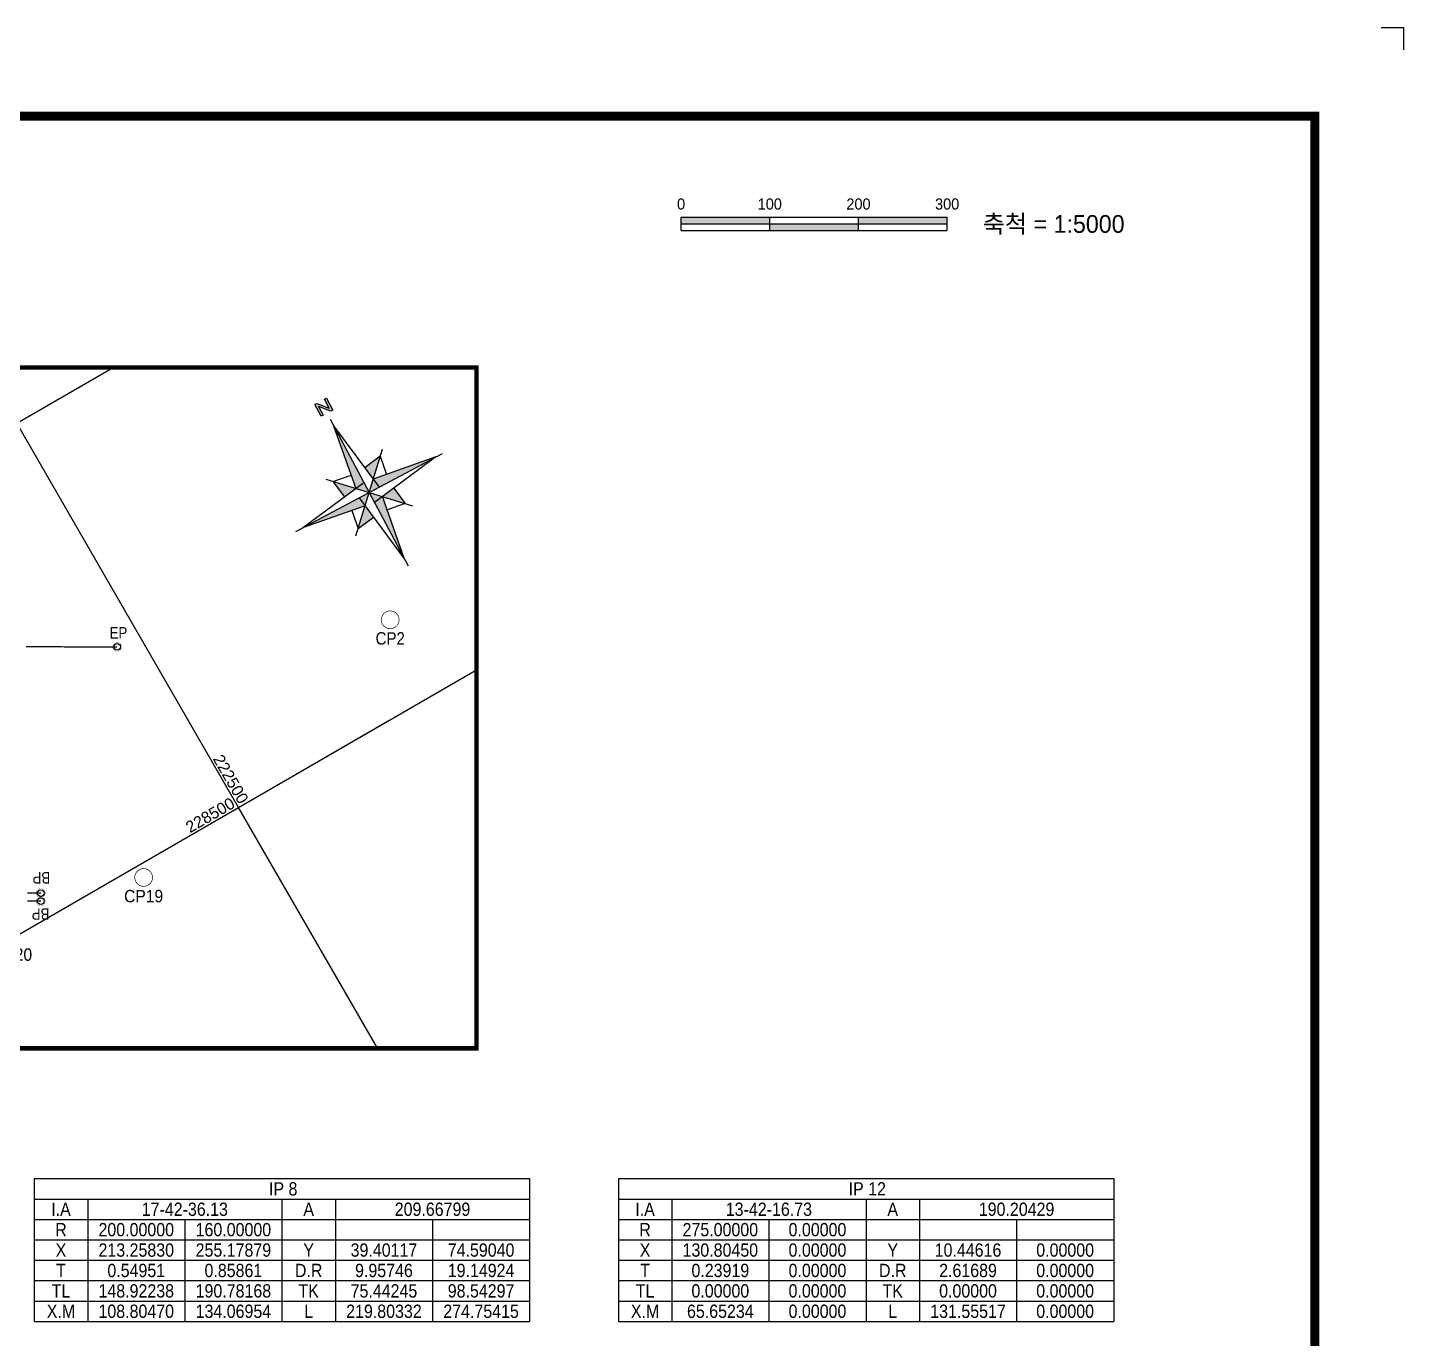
# Model space of a CAD drawing. Extents: x 227753 to 228594, y 228187 to 228781.
# Drawn here: x 228283.5 to 228593.8, y 228485.4 to 228780.9 of the extents above; entities that cross this region are included whole.
import ezdxf
from ezdxf.enums import TextEntityAlignment as Align

# ---------------------------------------------------------------- set-up
doc = ezdxf.new("R2010")
doc.units = 0
doc.header["$LTSCALE"] = 10
doc.header["$MEASUREMENT"] = 0
doc.layers.get('0').update_dxf_attribs({"linetype": 'CONTINUOUS'})
for name, color, linetype in [('CA-ALGN-CNTL', 2, 'CONTINUOUS'), ('CA-ALGN-IPSM', 2, 'CONTINUOUS'), ('CA-ALGN-TEXT', 3, 'CONTINUOUS'), ('CA-TABL-LIN1', 4, 'CONTINUOUS'), ('CA-TABL-LIN2', 1, 'CONTINUOUS'), ('CA-TABL-TEX1', 6, 'CONTINUOUS'), ('CA-TABL-TEX2', 3, 'CONTINUOUS'), ('CV-AZMU', 3, 'CONTINUOUS'), ('CV-GRID-BORD', 4, 'CONTINUOUS'), ('CV-GRID-LINE', 1, 'CONTINUOUS'), ('CV-GRID-TEXT', 4, 'CONTINUOUS'), ('CV-SURV-SYMB', 3, 'CONTINUOUS'), ('CV-SURV-TEXT', 3, 'CONTINUOUS'), ('CX-BORD', 3, 'CONTINUOUS'), ('CX-BORD-LIN1', 4, 'CONTINUOUS'), ('CX-BORD-LIN2', 3, 'CONTINUOUS'), ('CX-BORD-TEX2', 7, 'CONTINUOUS'), ('CX-BORD-TEX3', 6, 'CONTINUOUS'), ('CX-MISC', 2, 'CONTINUOUS'), ('CX-SCAL-LINE', 3, 'CONTINUOUS'), ('CX-SCAL-TEXT', 4, 'CONTINUOUS'), ('CX-SCALE', 7, 'CONTINUOUS')]:
    doc.layers.add(name, color=color, linetype=linetype)
doc.styles.add('GTXT', font='romans__.ttf', dxfattribs={"bigfont": 'whgtxt'})
doc.styles.add('SCALETEXT', font='Dotum.ttf')
doc.styles.get("Standard").update_dxf_attribs({"font": 'Dotum.ttf'})
doc.styles.add('TB_TEXT', font='Dotum.ttf')
doc.styles.add('TB_WBTXT', font='Dotum.ttf')
doc.styles.add('TB_WMTXT', font='Dotum.ttf')

# ---------------------------------------------------------------- blocks, each defined once
blk = doc.blocks.new('CXBLKA1-KHCA1')
at = {"layer": 'CX-BORD-LIN1', "const_width": 2}
blk.add_lwpolyline([(796, -2.273736754432321e-12), (0, 0), (0, 553.9999999999995), (795.9999999999995, 553.9999999999995)], close=True, dxfattribs=at)
at = {"layer": 'CX-MISC'}
blk.add_line((811.002000019992, 573.9999999999998), (816, 573.9999999999998), dxfattribs=at)
blk.add_lwpolyline([(811.002000019992, 573.9999999999998), (816, 573.9999999999998), (816, 569.0020000199918)], dxfattribs=at)
at = {"layer": 'CX-BORD-LIN1', "style": 'TB_TEXT'}
for tag, height, p in [('TR_RNUM4', 3, (285.105116618196, 26.63656332936284)), ('TR_RDAT4', 3.5, (317.5, 26.99999999999994)), ('TR_DGN4', 3.5, (459.1184542177598, 26.99999999999993)), ('TR_CHK4', 3.5, (499.1184542177598, 26.99999999999993)), ('TR_APP4', 3.5, (539.1184542177598, 27.00000000000016)), ('TR_RNUM3', 3, (285.105116618196, 20.63656332936395)), ('TR_RDAT3', 3.5, (317.5, 21.00000000000105)), ('TR_DGN3', 3.5, (459.1184542177598, 21.00000000000104)), ('TR_CHK3', 3.5, (499.1184542177598, 21.00000000000104)), ('TR_APP3', 3.5, (539.1184542177598, 21.00000000000126)), ('TR_RNUM2', 3, (285.105116618196, 14.63656332936395)), ('TR_RDAT2', 3.5, (317.5, 15.00000000000105)), ('TR_DGN2', 3.5, (459.1184542177598, 15.00000000000104)), ('TR_CHK2', 3.5, (499.1184542177598, 15.00000000000104)), ('TR_APP2', 3.5, (539.1184542177598, 15.00000000000126)), ('TR_RNUM1', 3, (285.105116618196, 8.636563329362843)), ('TR_RDAT1', 3.5, (317.5, 8.999999999999943)), ('TR_DGN1', 3.5, (459.1184542177598, 8.999999999999929)), ('TR_CHK1', 3.5, (499.1184542177598, 8.999999999999929)), ('TR_APP1', 3.5, (539.1184542177598, 9.000000000000156))]:
    blk.add_attdef(tag, text='', height=height, dxfattribs=at).set_placement(p, align=Align.MIDDLE_CENTER)
for tag, p in [('TR_RCON4', (342.3033138082337, 26.99999999999994)), ('TR_RCON3', (342.3033138082337, 21.00000000000105)), ('TR_RCON2', (342.3033138082337, 15.00000000000105)), ('TR_RCON1', (342.3033138082337, 8.999999999999943))]:
    blk.add_attdef(tag, text='', height=3.5, dxfattribs=at).set_placement(p, align=Align.MIDDLE_LEFT)
at = {"layer": 'CX-BORD-LIN2', "style": 'TB_TEXT'}
blk.add_attdef('TD_VERSION', text='', height=3, rotation=90, dxfattribs=at).set_placement((800.499999405456, 48.01489921212271), align=Align.MIDDLE_CENTER)
at = {"layer": 'CX-BORD-TEX2', "style": 'TB_WMTXT'}
for tag, height, p in [('TB_CNAME', 5, (15.34476638720071, 531.8324131479244)), ('TB_CSCOP', 4, (16.63456755316156, 523.8324131479244))]:
    blk.add_attdef(tag, text='', height=height, dxfattribs=at).set_placement(p, align=Align.BOTTOM_LEFT)
at = {"layer": 'CX-BORD-TEX2', "style": 'TB_WBTXT'}
for tag, height, p in [('TB_MTITIL', 10, (398, 533.326413560618)), ('TB_STITL', 7, (398, 518.326413560618))]:
    blk.add_attdef(tag, text='', height=height, dxfattribs=at).set_placement(p, align=Align.MIDDLE_CENTER)
at = {"layer": 'CX-BORD-TEX3', "style": 'TB_TEXT'}
for tag, height, p in [('TD_DCOMP', 4.5, (217.5, 24.99999999999931)), ('TD_CSECT', 4.5, (611, 24.99999999999896)), ('TD_DNAME_TOP', 4.5, (755, 24.99999999999912)), ('TD_DNAME_MAIN', 4.5, (755, 19.00715491911868)), ('TD_CCOMP', 4.5, (217.5, 14.99999999999931)), ('TD_HSCAL', 4.5, (626.6991483434026, 15.23515171695612)), ('TD_VSCAL', 4.5, (655.7793615572627, 15.23515171695612)), ('TD_DNAME_BOT', 3, (755, 13.65422715006187)), ('TD_CNAME', 4.5, (65, 5.752181573154171)), ('TD_FIELD', 4.5, (182.5, 5.52709622435755)), ('TD_CSTEP', 4.5, (253.2440000000001, 5.527096224357066)), ('TD_DWGCODE', 4.5, (641, 5.385823260720159)), ('TD_DWGNO', 4.5, (755, 5.385823260720144))]:
    blk.add_attdef(tag, text='', height=height, dxfattribs=at).set_placement(p, align=Align.MIDDLE_CENTER)
at = {"layer": 'CX-BORD-TEX3', "style": 'TB_TEXT', "width": 0.9}
blk.add_attdef('TD_CDIST', text='', height=4.5, dxfattribs=at).set_placement((656, 24.99999999999902), align=Align.MIDDLE_CENTER)
blk = doc.blocks.new('CXBEAR2')
blk.add_hatch(color=256).paths.add_polyline_path([(23.24999999999977, -1.500000083826535), (20.25000000000023, -1.500000083826535), (20.25000000000023, -1.000000083826535), (22.49370196689847, 0.999999916173465), (20.25000000000023, 0.999999916173465), (20.25000000000023, 1.499999916173465), (23.24999999999977, 1.499999916173465), (23.24999999999977, 1.004327123469011), (21.00551197528398, -1.000000083826535), (23.25000000000023, -1.000000083826535)])
for p, q in [((0, 18.74999991617346), (0, -18.75000008382654)), ((-2.223320131375431, 2.223320103433252), (0, 17.04545457339668)), ((0, 17.04545457339668), (2.556818209760422, -8.382653504668269e-08)), ((-7.231773870121742, 7.231773898063921), (7.231773926006326, -7.231773953948505)), ((7.231773926006326, 7.231773898063921), (-7.231773870121742, -7.231773953948505)), ((-1.751682702633389, 5.367569665636438), (-6.026478178531079, 6.026478178531306)), ((-6.026478178531079, 6.026478178531306), (-5.36756963769426, 1.751682730575567)), ((6.026478262357841, 6.026478178531306), (1.751682758517745, 5.367569665636438)), ((6.026478262357841, 6.026478178531306), (5.367569721520795, 1.751682730575567)), ((0, 2.556818153876065), (-17.04545448957037, -8.382653504668269e-08)), ((17.04545454545473, -8.382653504668269e-08), (2.223320159317609, 2.223320103433252)), ((23.24515430169299, 0.999999916173465), (23.24999999999977, 0.999999916173465)), ((18.75, -8.382653504668269e-08), (-18.75, -8.382653504668269e-08)), ((-17.04545448957037, -8.382653504668269e-08), (-2.223320131375431, -2.223320215201966)), ((-6.026478178531079, -6.026478290299792), (-5.36756963769426, -1.751682730575567)), ((0, -17.04545457339691), (-2.556818153876065, -8.382653504668269e-08)), ((17.04545454545473, -8.382653504668269e-08), (0, -2.556818153875838)), ((0, -17.04545457339691), (2.223320159317609, -2.223320215201966)), ((6.026478262357841, -6.026478290299792), (5.367569721520795, -1.751682730575567)), ((-1.751682702633389, -5.367569665636438), (-6.026478178531079, -6.026478290299792)), ((6.026478262357841, -6.026478290299792), (1.751682758517745, -5.367569665636438))]:
    blk.add_line(p, q)
blk.add_lwpolyline([(23.24999999999977, -1.500000083826535), (20.25, -1.500000083826535), (20.25, -1.000000083826535), (22.49370196689847, 0.999999916173465), (20.25000000000023, 0.999999916173465), (20.25, 1.499999916173465), (23.24999999999977, 1.499999916173465), (23.24999999999977, 1.004327123469238), (21.00551197528398, -1.000000083826535), (23.25, -1.000000083826535)], close=True)
for points in [[(0, 17.04545457339668), (-2.223320131375431, 2.223320103433252), (0, -8.382653504668269e-08)], [(-6.026478178531079, 6.026478178531306), (-5.36756963769426, 1.751682730575567), (-2.223320131375431, 2.223320103433252)], [(6.026478262357841, 6.026478178531306), (1.751682758517745, 5.367569665636438), (2.223320159317609, 2.223320103433252)], [(17.04545454545473, -8.382653504668269e-08), (2.223320159317609, 2.223320103433252), (0, -8.382653504668269e-08)], [(0, -8.382653504668269e-08), (-17.04545448957037, -8.382653504668269e-08), (-2.223320131375431, -2.223320215201966)], [(-2.223320131375431, -2.223320215201966), (-1.751682702633389, -5.367569665636438), (-6.026478178531079, -6.026478290299792)], [(0, -8.382653504668269e-08), (2.223320159317609, -2.223320215201966), (0, -17.04545457339691)], [(5.367569721520795, -1.751682730575567), (6.026478262357841, -6.026478290299792), (2.223320159317609, -2.223320215201966)]]:
    blk.add_solid(points)
blk = doc.blocks.new('CAIPMRK')
at = {"const_width": 0.1}
blk.add_lwpolyline([(-2, 0, -0.9999999999999999), (2, 0, -1)], format="xyb", close=True, dxfattribs=at)
blk.add_circle((0, 0), 1.5)
blk = doc.blocks.new('CVSVCPM')
at = {"const_width": 0.15}
blk.add_lwpolyline([(0, 2, -1), (0, -2, -1), (0, 2)], format="xyb", dxfattribs=at)
at = {"style": 'GTXT', "flags": 1}
blk.add_attdef('NO', text='', height=2.5, dxfattribs=at).set_placement((0, 4.760439115567124), align=Align.MIDDLE)
blk = doc.blocks.new('CXGSCHS-5000')
at = {"layer": 'CX-SCAL-LINE'}
h = blk.add_hatch(color=256, dxfattribs=at)
h.paths.add_polyline_path([(0, 1.5), (0, 0), (20, 0), (20, 1.5)])
h.paths.add_polyline_path([(20, 0), (20, -1.5), (40, -1.5), (40, 0)])
h.paths.add_polyline_path([(60, 0), (60, 1.5), (40, 1.5), (40, 0)])
for p, q in [((0, 1.5), (60, 1.5)), ((0, -1.5), (0, 1.5)), ((0, 0), (60, 0)), ((20, -1.5), (20, 1.5)), ((40, -1.5), (40, 1.5)), ((60, -1.5), (60, 1.5)), ((0, -1.5), (60, -1.5))]:
    blk.add_line(p, q, dxfattribs=at)
at = {"layer": 'CX-SCAL-LINE', "style": 'SCALETEXT'}
for s, p in [('0', (5.684341886080801e-14, 2.5)), ('100', (20.00000000000006, 2.5)), ('200', (40.00000000000006, 2.5)), ('300', (60.00000000000006, 2.5))]:
    blk.add_text(s, height=2.5, dxfattribs=at).set_placement(p, align=Align.BOTTOM_CENTER)
at = {"layer": 'CX-SCAL-TEXT', "style": 'SCALETEXT'}
blk.add_text('축척 = 1:5000', height=4, dxfattribs=at).set_placement((68, 0), align=Align.MIDDLE_LEFT)

msp = doc.modelspace()

# ---------------------------------------------------------------- linework, layer by layer
at = {"layer": 'CA-ALGN-CNTL'}
for points in [[(228283.1526117268, 228641.3746792891), (228283.5526076281, 228641.3728940651), (228283.714606027, 228641.3721726075), (228284.1526013462, 228641.3702184612), (228285.1525916977, 228641.3657603653), (228286.1525813171, 228641.3612995374), (228287.1525716686, 228641.3568414416), (228287.7145659688, 228641.35433476), (228288.152561288, 228641.3523806137), (228289.1525516395, 228641.3479225178), (228289.4285492919, 228641.3466925611), (228289.8525438999, 228641.3448003579), (228290.152542991, 228641.3434626899), (228290.6525364347, 228641.341232642), (228291.1525316105, 228641.3390035941), (228291.7145259106, 228641.3364969126), (228292.1525219619, 228641.3345454982), (228293.1525115814, 228641.3300846703), (228293.8065659537, 228641.3271692665), (228294.1525019328, 228641.3256265745), (228295.1524915523, 228641.3211657466), (228295.7144875845, 228641.3186600651), (228296.1524819038, 228641.3167076507), (228297.1524732552, 228641.3122478228), (228298.1524618747, 228641.307788727), (228299.1524532262, 228641.3033288991), (228299.7144465264, 228641.3008239496), (228300.1524418456, 228641.2988698033), (228301.1524321971, 228641.2944117074), (228302.1524218165, 228641.2899508795), (228303.152412168, 228641.2854927836), (228303.619928135, 228641.2834073754)], [(228286.4467855548, 228585.7910868499), (228285.44678781, 228585.7932497513), (228284.4467900652, 228585.7954126528), (228283.4467933204, 228585.7975738222)], [(228286.4428303765, 228583.9510974197), (228285.4428326317, 228583.9532603212), (228284.4428358869, 228583.9554214906), (228283.4428381421, 228583.957584392)]]:
    msp.add_lwpolyline(points, dxfattribs=at)
at = {"layer": 'CA-TABL-LIN1'}
for p, q in [((228284.9894475054, 228521.4200046738), (228396.7037332197, 228521.4200046737)), ((228284.9894475054, 228521.4200046738), (228284.9894475054, 228489.2200046738)), ((228396.7037332197, 228521.4200046737), (228396.7037332197, 228489.2200046737)), ((228416.7037332197, 228521.4200046737), (228416.7037332197, 228489.2200046737)), ((228416.7037332197, 228521.4200046737), (228528.4180189341, 228521.4200046737)), ((228528.4180189341, 228521.4200046737), (228528.418018934, 228489.2200046736)), ((228284.9894475054, 228516.8200046738), (228396.7037332197, 228516.8200046737)), ((228297.037066553, 228516.8200046738), (228297.037066553, 228489.2200046738)), ((228340.8465903626, 228516.8200046738), (228340.8465903625, 228489.2200046738)), ((228352.8942094102, 228516.8200046738), (228352.8942094102, 228489.2200046738)), ((228416.7037332197, 228516.8200046737), (228528.4180189341, 228516.8200046736)), ((228428.7513522673, 228516.8200046737), (228428.7513522673, 228489.2200046737)), ((228472.5608760769, 228516.8200046737), (228472.5608760769, 228489.2200046737)), ((228484.6084951245, 228516.8200046737), (228484.6084951245, 228489.2200046737)), ((228284.9894475054, 228489.2200046738), (228396.7037332197, 228489.2200046737)), ((228416.7037332197, 228489.2200046737), (228528.418018934, 228489.2200046736))]:
    msp.add_line(p, q, dxfattribs=at)
at = {"layer": 'CA-TABL-LIN2'}
for p, q in [((228284.9894475054, 228512.2200046738), (228396.7037332197, 228512.2200046737)), ((228318.9418284578, 228512.2200046738), (228318.9418284578, 228489.2200046738)), ((228374.798971315, 228512.2200046738), (228374.7989713149, 228489.2200046737)), ((228416.7037332197, 228512.2200046737), (228528.4180189341, 228512.2200046736)), ((228450.6561141721, 228512.2200046737), (228450.6561141721, 228489.2200046737)), ((228506.5132570293, 228512.2200046737), (228506.5132570293, 228489.2200046737)), ((228284.9894475054, 228507.6200046738), (228396.7037332197, 228507.6200046737)), ((228416.7037332197, 228507.6200046737), (228528.4180189341, 228507.6200046737)), ((228284.9894475054, 228503.0200046738), (228396.7037332197, 228503.0200046737)), ((228416.7037332197, 228503.0200046737), (228528.418018934, 228503.0200046737)), ((228284.9894475054, 228498.4200046738), (228396.7037332197, 228498.4200046737)), ((228416.7037332197, 228498.4200046737), (228528.418018934, 228498.4200046737)), ((228284.9894475054, 228493.8200046738), (228396.7037332197, 228493.8200046737)), ((228416.7037332197, 228493.8200046737), (228528.4180189341, 228493.8200046736))]:
    msp.add_line(p, q, dxfattribs=at)
at = {"layer": 'CV-GRID-BORD'}
msp.add_lwpolyline([(228384.7270823284, 228550.7940042379, 1, 1, 0), (228384.7270823285, 228704.247846456, 1, 1, 0), (227966.9124988592, 228704.2478464562, 1, 1, 0), (227966.9124988591, 228550.7940042382, 1, 1, 0)], format="xyseb", close=True, dxfattribs=at)
at = {"layer": 'CV-GRID-LINE', "linetype": 'Continuous'}
for p, q in [((228281.0408327813, 228691.7059517169), (228302.7640316927, 228704.247846456)), ((228281.0408327813, 228691.7059517169), (228302.7640316927, 228704.247846456)), ((228331.0408327813, 228605.1034113384), (228281.0408327813, 228691.7059517169)), ((228331.0408327813, 228605.1034113384), (228281.0408327813, 228691.7059517169)), ((228331.0408327813, 228605.1034113384), (228281.0408327813, 228691.7059517169)), ((228331.0408327813, 228605.1034113384), (228384.7270823285, 228636.0991819662)), ((228331.0408327813, 228605.1034113384), (228364.7810787564, 228624.5833514346)), ((228244.4382924029, 228555.1034113385), (228331.0408327813, 228605.1034113384)), ((228244.4382924029, 228555.1034113385), (228331.0408327813, 228605.1034113384)), ((228244.4382924029, 228555.1034113385), (228331.0408327813, 228605.1034113384)), ((228362.3963835903, 228550.7940042379), (228331.0408327813, 228605.1034113384)), ((228362.3963835903, 228550.7940042379), (228331.0408327813, 228605.1034113384)), ((228362.3963835903, 228550.7940042379), (228331.0408327813, 228605.1034113384))]:
    msp.add_line(p, q, dxfattribs=at)

# ---------------------------------------------------------------- block references
at = {"layer": 'CA-ALGN-IPSM', "xscale": 0.5, "yscale": 0.5}
for p in [(228303.6999262224, 228641.2830506234), (228286.4467855548, 228585.7910868498), (228286.4428303765, 228583.9510974197)]:
    msp.add_blockref('CAIPMRK', p, dxfattribs=at)
at = {"layer": 'CV-AZMU', "rotation": 118.0000040440714}
msp.add_blockref('CXBEAR2', (228360.508132262, 228676.0990261617), dxfattribs=at)
at = {"layer": 'CV-SURV-SYMB', "rotation": 180.0000040420846}
for p in [(228365.2627989379, 228647.4012272202), (228309.6544416134, 228589.3057274319)]:
    msp.add_blockref('CVSVCPM', p, dxfattribs=at)
at = {"layer": 'CX-BORD'}
msp.add_blockref('CXBLKA1-KHCA1', (227777.7608760769, 228206.9068310888), dxfattribs=at)
at = {"layer": 'CX-SCALE'}
msp.add_blockref('CXGSCHS-5000', (228430.8582083735, 228736.6275670784), dxfattribs=at)

# ---------------------------------------------------------------- texts
at = {"layer": 'CA-ALGN-TEXT'}
for s, rotation, width, p, p2 in [('EP', 359.7445007733385, 0.8708495808356327, (228301.9731493751, 228643.1757878512), (228305.9731096058, 228643.1579506994)), ('BP', 179.8760957328146, 0.8374048399580554, (228288.5927269534, 228590.5219119987), (228284.5927363084, 228590.5305621416)), ('BP', 179.8760957328155, 0.8374048399641482, (228288.405154088, 228582.3683454573), (228284.405163443, 228582.3769956002))]:
    msp.add_text(s, height=2.6, rotation=rotation, dxfattribs=dict(at, width=width)).set_placement(p, p2, align=Align.FIT)
at = {"layer": 'CA-TABL-TEX1', "width": 0.918260869565092}
for s, p in [(' IP 8', (228340.6275427435, 228519.1200046738)), (' IP 12', (228472.3418284578, 228519.1200046737)), ('I.A', (228291.0132570292, 228514.5200046738)), ('A', (228346.8703998864, 228514.5200046738)), ('I.A', (228422.7275427436, 228514.5200046737)), ('A', (228478.5846856007, 228514.5200046737)), ('R', (228291.0132570292, 228509.9200046738)), ('R', (228422.7275427435, 228509.9200046737)), ('X', (228291.0132570292, 228505.3200046738)), ('Y', (228346.8703998864, 228505.3200046738)), ('X', (228422.7275427435, 228505.3200046737)), ('Y', (228478.5846856007, 228505.3200046737)), ('T', (228291.0132570292, 228500.7200046738)), ('D.R', (228346.8703998864, 228500.7200046738)), ('T', (228422.7275427435, 228500.7200046737)), ('D.R', (228478.5846856007, 228500.7200046737)), ('TL', (228291.0132570292, 228496.1200046738)), ('TK', (228346.8703998864, 228496.1200046738)), ('TL', (228422.7275427435, 228496.1200046737)), ('TK', (228478.5846856007, 228496.1200046737)), ('X.M', (228291.0132570292, 228491.5200046738)), ('L', (228346.8703998864, 228491.5200046737)), ('X.M', (228422.7275427435, 228491.5200046737)), ('L', (228478.5846856007, 228491.5200046737))]:
    msp.add_text(s, height=3, dxfattribs=at).set_placement(p, align=Align.MIDDLE_CENTER)
at = {"layer": 'CA-TABL-TEX2', "width": 0.918260869565092}
for s, p in [('17-42-36.13', (228318.9418284578, 228514.5200046738)), ('209.66799', (228374.798971315, 228514.5200046737)), ('13-42-16.73', (228450.6561141721, 228514.5200046737)), ('190.20429', (228506.5132570293, 228514.5200046737)), ('200.00000', (228307.9894475054, 228509.9200046738)), ('160.00000', (228329.8942094102, 228509.9200046738)), ('275.00000', (228439.7037332197, 228509.9200046737)), ('0.00000', (228461.6084951245, 228509.9200046737)), ('213.25830', (228307.9894475054, 228505.3200046738)), ('255.17879', (228329.8942094102, 228505.3200046738)), ('39.40117', (228363.8465903626, 228505.3200046737)), ('74.59040', (228385.7513522673, 228505.3200046737)), ('130.80450', (228439.7037332197, 228505.3200046737)), ('0.00000', (228461.6084951245, 228505.3200046737)), ('10.44616', (228495.5608760769, 228505.3200046737)), ('0.00000', (228517.4656379817, 228505.3200046737)), ('0.54951', (228307.9894475054, 228500.7200046738)), ('0.85861', (228329.8942094102, 228500.7200046738)), ('9.95746', (228363.8465903626, 228500.7200046738)), ('19.14924', (228385.7513522673, 228500.7200046737)), ('0.23919', (228439.7037332197, 228500.7200046737)), ('0.00000', (228461.6084951245, 228500.7200046737)), ('2.61689', (228495.5608760769, 228500.7200046737)), ('0.00000', (228517.4656379817, 228500.7200046737)), ('148.92238', (228307.9894475054, 228496.1200046738)), ('190.78168', (228329.8942094102, 228496.1200046738)), ('75.44245', (228363.8465903625, 228496.1200046738)), ('98.54297', (228385.7513522673, 228496.1200046737)), ('0.00000', (228439.7037332197, 228496.1200046737)), ('0.00000', (228461.6084951245, 228496.1200046737)), ('0.00000', (228495.5608760769, 228496.1200046737)), ('0.00000', (228517.4656379817, 228496.1200046737)), ('108.80470', (228307.9894475054, 228491.5200046738)), ('134.06954', (228329.8942094102, 228491.5200046738)), ('219.80332', (228363.8465903625, 228491.5200046737)), ('274.75415', (228385.7513522673, 228491.5200046737)), ('65.65234', (228439.7037332197, 228491.5200046737)), ('0.00000', (228461.6084951245, 228491.5200046737)), ('131.55517', (228495.5608760769, 228491.5200046737)), ('0.00000', (228517.4656379817, 228491.5200046737))]:
    msp.add_text(s, height=3, dxfattribs=at).set_placement(p, align=Align.MIDDLE_CENTER)
at = {"layer": 'CV-GRID-TEXT'}
for s, rotation, width, p, p2 in [('222500', 299.9999999998032, 0.949619894344558, (228325.1872429428, 228616.0421263454), (228331.1872429428, 228605.6498214999)), ('222500', 299.9999999998032, 0.949619894344558, (228325.1872429428, 228616.0421263454), (228331.1872429428, 228605.6498214999)), ('222500', 299.9999999998032, 0.949619894344558, (228325.1872429428, 228616.0421263454), (228331.1872429428, 228605.6498214999)), ('228500', 29.99999999992346, 0.9496198943457097, (228320.1021177744, 228599.2498214999), (228330.4944226198, 228605.2498214999)), ('228500', 29.99999999992346, 0.9496198943457097, (228320.1021177744, 228599.2498214999), (228330.4944226198, 228605.2498214999)), ('228500', 29.99999999992346, 0.9496198943457097, (228320.1021177744, 228599.2498214999), (228330.4944226198, 228605.2498214999))]:
    msp.add_text(s, height=2.6, rotation=rotation, dxfattribs=dict(at, width=width)).set_placement(p, p2, align=Align.FIT)
at = {"layer": 'CV-SURV-TEXT'}
for s, width, p, p2 in [('CP2', 0.8716579456677459, (228361.9627989379, 228641.8012272203), (228368.5627989379, 228641.8012272203)), ('CP20', 0.8943188086033398, (228275.7134043736, 228570.5323048395), (228284.5134043735, 228570.5323048395))]:
    msp.add_text(s, height=2.8, dxfattribs=dict(at, width=width)).set_placement(p, p2, align=Align.FIT)
at = {"layer": 'CV-SURV-TEXT', "width": 0.8943188086033398}
msp.add_text('CP19', height=2.8, rotation=359.9999999998105, dxfattribs=at).set_placement((228305.2544416133, 228583.7057274319), (228314.0544416133, 228583.7057274319), align=Align.FIT)

doc.saveas('drawing.dxf')
